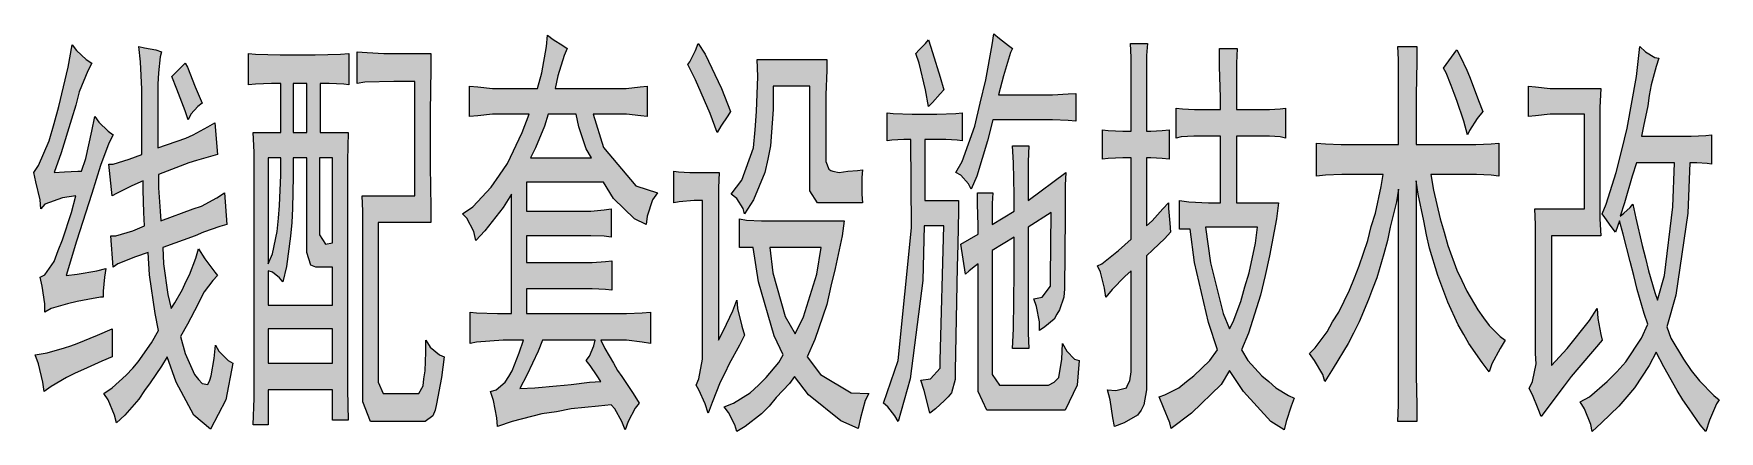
# Model space of a CAD drawing. Header units: millimetres. Extents: x 568 to 57335, y 85 to 28579.
# Drawn here: x 57288.12 to 57306.37, y 27813.21 to 27817.52 of the extents above; entities that cross this region are included whole.
import ezdxf

# ---------------------------------------------------------------- set-up
doc = ezdxf.new("R2010")
doc.units = ezdxf.units.MM

msp = doc.modelspace()

# ---------------------------------------------------------------- hatches: boundary and pattern name
h = msp.add_hatch(color=0)
h.paths.add_polyline_path([(57293.898, 27817.357), (57293.867, 27817.281), (57293.799, 27817.06), (57293.768, 27816.924), (57294.46, 27816.924), (57294.536, 27816.924), (57294.688, 27816.939), (57294.764, 27816.946), (57294.764, 27816.62), (57294.695, 27816.627), (57294.543, 27816.643), (57294.46, 27816.643), (57294.179, 27816.643), (57294.293, 27816.285), (57294.642, 27815.868), (57294.878, 27815.792), (57294.824, 27815.716), (57294.764, 27815.541), (57294.756, 27815.45), (57294.627, 27815.51), (57294.399, 27815.731), (57294.293, 27815.906), (57293.457, 27815.906), (57293.457, 27815.594), (57294.08, 27815.594), (57294.156, 27815.594), (57294.3, 27815.609), (57294.376, 27815.617), (57294.376, 27815.313), (57294.3, 27815.321), (57294.156, 27815.328), (57294.08, 27815.328), (57293.457, 27815.328), (57293.457, 27815.039), (57294.095, 27815.039), (57294.171, 27815.039), (57294.315, 27815.047), (57294.384, 27815.055), (57294.384, 27814.736), (57294.315, 27814.743), (57294.171, 27814.751), (57294.095, 27814.751), (57293.457, 27814.751), (57293.457, 27814.485), (57294.467, 27814.485), (57294.543, 27814.485), (57294.71, 27814.492), (57294.802, 27814.5), (57294.802, 27814.158), (57294.71, 27814.173), (57294.543, 27814.196), (57294.467, 27814.196), (57294.262, 27814.196), (57294.308, 27814.105), (57294.399, 27813.945), (57294.445, 27813.869), (57294.49, 27813.801), (57294.612, 27813.619), (57294.68, 27813.512), (57294.634, 27813.459), (57294.558, 27813.315), (57294.528, 27813.224), (57294.49, 27813.315), (57294.414, 27813.452), (57294.376, 27813.497), (57294.239, 27813.482), (57293.943, 27813.452), (57293.784, 27813.421), (57293.624, 27813.398), (57293.305, 27813.315), (57293.145, 27813.262), (57293.138, 27813.353), (57293.1, 27813.543), (57293.069, 27813.641), (57293.13, 27813.657), (57293.229, 27813.74), (57293.267, 27813.801), (57293.305, 27813.862), (57293.381, 27814.059), (57293.426, 27814.196), (57293.206, 27814.196), (57292.917, 27814.173), (57292.849, 27814.158), (57292.849, 27814.5), (57292.917, 27814.492), (57293.145, 27814.485), (57293.297, 27814.485), (57293.297, 27815.776), (57293.206, 27815.632), (57293.009, 27815.381), (57292.91, 27815.275), (57292.887, 27815.374), (57292.811, 27815.518), (57292.765, 27815.564), (57292.879, 27815.64), (57293.077, 27815.852), (57293.168, 27815.982), (57293.252, 27816.111), (57293.411, 27816.445), (57293.487, 27816.643), (57293.168, 27816.643), (57293.092, 27816.643), (57292.933, 27816.627), (57292.841, 27816.62), (57292.841, 27816.946), (57292.933, 27816.939), (57293.092, 27816.924), (57293.168, 27816.924), (57293.578, 27816.924), (57293.624, 27817.091), (57293.677, 27817.379), (57293.685, 27817.501), (57293.746, 27817.455), (57293.852, 27817.387)])
h.paths.add_polyline_path([(57293.388, 27813.672), (57293.548, 27813.679), (57293.784, 27813.702), (57293.867, 27813.71), (57293.943, 27813.717), (57294.141, 27813.74), (57294.262, 27813.748), (57294.224, 27813.809), (57294.148, 27813.923), (57294.103, 27813.976), (57294.141, 27814.021), (57294.186, 27814.135), (57294.201, 27814.196), (57293.632, 27814.196), (57293.586, 27814.075), (57293.464, 27813.816)])
h.paths.add_polyline_path([(57294.163, 27816.171), (57294.103, 27816.27), (57294.027, 27816.506), (57293.996, 27816.643), (57293.692, 27816.643), (57293.654, 27816.513), (57293.556, 27816.278), (57293.502, 27816.171)])
h = msp.add_hatch(color=0)
h.dxf.hatch_style = 2
h.paths.add_polyline_path([(57298.722, 27817.357), (57298.699, 27817.311), (57298.623, 27817.06), (57298.57, 27816.855), (57299.071, 27816.855), (57299.155, 27816.855), (57299.322, 27816.863), (57299.406, 27816.87), (57299.406, 27816.567), (57299.322, 27816.574), (57299.155, 27816.582), (57299.071, 27816.582), (57298.509, 27816.582), (57298.448, 27816.354), (57298.334, 27815.974), (57298.274, 27815.83), (57298.243, 27815.89), (57298.16, 27815.982), (57298.107, 27816.012), (57298.175, 27816.133), (57298.312, 27816.513), (57298.372, 27816.764), (57298.433, 27817.015), (57298.502, 27817.395), (57298.517, 27817.516), (57298.578, 27817.463), (57298.676, 27817.387)])
h = msp.add_hatch(color=0)
h.dxf.hatch_style = 2
h.paths.add_polyline_path([(57288.754, 27817.197), (57288.708, 27817.114), (57288.617, 27816.886), (57288.579, 27816.741), (57288.534, 27816.589), (57288.42, 27816.225), (57288.344, 27816.012), (57288.458, 27816.02), (57288.602, 27816.027), (57288.64, 27816.027), (57288.686, 27816.164), (57288.754, 27816.46), (57288.784, 27816.62), (57288.83, 27816.559), (57288.929, 27816.46), (57288.982, 27816.422), (57288.936, 27816.331), (57288.845, 27816.088), (57288.8, 27815.936), (57288.754, 27815.784), (57288.587, 27815.267), (57288.473, 27814.895), (57288.594, 27814.91), (57288.807, 27814.948), (57288.906, 27814.971), (57288.891, 27814.88), (57288.876, 27814.728), (57288.876, 27814.66), (57288.845, 27814.66), (57288.708, 27814.637), (57288.594, 27814.614), (57288.488, 27814.591), (57288.313, 27814.538), (57288.245, 27814.5), (57288.245, 27814.591), (57288.215, 27814.781), (57288.192, 27814.88), (57288.245, 27814.903), (57288.344, 27815.047), (57288.389, 27815.169), (57288.435, 27815.283), (57288.534, 27815.579), (57288.579, 27815.761), (57288.435, 27815.738), (57288.245, 27815.67), (57288.199, 27815.617), (57288.192, 27815.716), (57288.146, 27815.913), (57288.123, 27816.012), (57288.177, 27816.088), (57288.291, 27816.354), (57288.344, 27816.544), (57288.397, 27816.726), (57288.496, 27817.152), (57288.541, 27817.395), (57288.587, 27817.334), (57288.693, 27817.235)])
h = msp.add_hatch(color=0)
h.dxf.hatch_style = 2
h.paths.add_polyline_path([(57289.293, 27816.779), (57289.293, 27816.916), (57289.278, 27817.212), (57289.263, 27817.379), (57289.324, 27817.364), (57289.445, 27817.341), (57289.506, 27817.319), (57289.491, 27817.266), (57289.476, 27817.091), (57289.468, 27816.969), (57289.468, 27816.848), (57289.468, 27816.506), (57289.468, 27816.278), (57289.772, 27816.384), (57289.848, 27816.422), (57290.008, 27816.506), (57290.084, 27816.551), (57290.114, 27816.209), (57290.038, 27816.187), (57289.886, 27816.141), (57289.802, 27816.118), (57289.476, 27815.989), (57289.476, 27815.845), (57289.491, 27815.594), (57289.499, 27815.488), (57289.848, 27815.617), (57289.939, 27815.647), (57290.106, 27815.738), (57290.19, 27815.792), (57290.213, 27815.45), (57290.137, 27815.427), (57289.962, 27815.366), (57289.871, 27815.328), (57289.521, 27815.199), (57289.529, 27815.024), (57289.575, 27814.69), (57289.613, 27814.538), (57289.651, 27814.599), (57289.734, 27814.743), (57289.772, 27814.827), (57289.81, 27814.903), (57289.878, 27815.085), (57289.909, 27815.184), (57289.977, 27815.077), (57290.084, 27814.933), (57290.114, 27814.895), (57290.061, 27814.842), (57289.97, 27814.72), (57289.932, 27814.652), (57289.901, 27814.584), (57289.787, 27814.371), (57289.711, 27814.234), (57289.764, 27814.052), (57289.863, 27813.824), (57289.909, 27813.771), (57289.947, 27813.725), (57290.008, 27813.717), (57290.03, 27813.763), (57290.046, 27813.809), (57290.076, 27813.999), (57290.091, 27814.143), (57290.129, 27814.075), (57290.228, 27813.976), (57290.281, 27813.945), (57290.205, 27813.55), (57290.038, 27813.231), (57289.947, 27813.307), (57289.856, 27813.383), (57289.666, 27813.74), (57289.567, 27814.014), (57289.506, 27813.915), (57289.385, 27813.733), (57289.324, 27813.649), (57289.263, 27813.558), (57289.111, 27813.383), (57289.02, 27813.3), (57288.997, 27813.383), (57288.929, 27813.55), (57288.883, 27813.619), (57288.974, 27813.679), (57289.126, 27813.816), (57289.195, 27813.892), (57289.255, 27813.961), (57289.4, 27814.166), (57289.476, 27814.302), (57289.438, 27814.485), (57289.377, 27814.903), (57289.362, 27815.146), (57289.225, 27815.1), (57289.035, 27815.024), (57288.982, 27814.986), (57288.959, 27815.328), (57289.012, 27815.328), (57289.195, 27815.381), (57289.324, 27815.435), (57289.316, 27815.579), (57289.309, 27815.822), (57289.309, 27815.921), (57289.187, 27815.868), (57289.02, 27815.784), (57288.974, 27815.761), (57288.936, 27816.103), (57288.982, 27816.103), (57289.157, 27816.156), (57289.293, 27816.209)])
h = msp.add_hatch(color=0)
h.paths.add_polyline_path([(57290.798, 27816.445), (57290.798, 27816.977), (57290.699, 27816.977), (57290.524, 27816.969), (57290.448, 27816.962), (57290.448, 27817.303), (57290.524, 27817.296), (57290.79, 27817.288), (57290.98, 27817.288), (57291.17, 27817.288), (57291.444, 27817.296), (57291.535, 27817.303), (57291.535, 27816.962), (57291.482, 27816.969), (57291.322, 27816.977), (57291.223, 27816.977), (57291.223, 27816.445), (57291.527, 27816.445), (57291.519, 27816.141), (57291.519, 27815.381), (57291.519, 27814.91), (57291.519, 27814.447), (57291.519, 27813.657), (57291.527, 27813.33), (57291.36, 27813.33), (57291.36, 27813.657), (57290.661, 27813.657), (57290.661, 27813.277), (57290.501, 27813.277), (57290.509, 27813.566), (57290.509, 27814.394), (57290.509, 27814.933), (57290.509, 27815.48), (57290.509, 27816.232), (57290.501, 27816.445)])
h.paths.add_polyline_path([(57290.661, 27814.576), (57291.36, 27814.576), (57291.36, 27814.986), (57291.178, 27814.986), (57291.124, 27815.009), (57291.079, 27815.146), (57291.079, 27815.252), (57291.079, 27816.171), (57290.934, 27816.171), (57290.934, 27815.974), (57290.927, 27815.624), (57290.919, 27815.472), (57290.904, 27815.321), (57290.859, 27814.994), (57290.821, 27814.827), (57290.783, 27814.872), (57290.707, 27814.933), (57290.661, 27814.948)])
h.paths.add_polyline_path([(57291.36, 27813.945), (57291.36, 27814.318), (57290.661, 27814.318), (57290.661, 27813.945)])
h.paths.add_polyline_path([(57291.216, 27815.45), (57291.216, 27815.336), (57291.284, 27815.237), (57291.36, 27815.252), (57291.36, 27816.171), (57291.216, 27816.171)])
h.paths.add_polyline_path([(57290.661, 27815.024), (57290.707, 27815.131), (57290.76, 27815.374), (57290.775, 27815.518), (57290.783, 27815.655), (57290.798, 27815.982), (57290.798, 27816.171), (57290.661, 27816.171)])
h.paths.add_polyline_path([(57291.079, 27816.445), (57291.079, 27816.977), (57290.934, 27816.977), (57290.934, 27816.445)])
h = msp.add_hatch(color=0)
h.dxf.hatch_style = 2
h.paths.add_polyline_path([(57291.626, 27817.319), (57291.732, 27817.311), (57291.915, 27817.303), (57291.983, 27817.303), (57292.424, 27817.303), (57292.424, 27817.136), (57292.416, 27816.665), (57292.416, 27816.369), (57292.416, 27816.08), (57292.424, 27815.632), (57292.424, 27815.472), (57291.854, 27815.472), (57291.854, 27813.854), (57291.854, 27813.74), (57291.907, 27813.619), (57291.968, 27813.619), (57292.256, 27813.619), (57292.294, 27813.619), (57292.34, 27813.702), (57292.348, 27813.778), (57292.363, 27813.862), (57292.37, 27814.067), (57292.37, 27814.196), (57292.416, 27814.12), (57292.515, 27814.037), (57292.568, 27814.014), (57292.538, 27813.793), (57292.484, 27813.505), (57292.469, 27813.436), (57292.446, 27813.376), (57292.363, 27813.315), (57292.302, 27813.315), (57291.854, 27813.315), (57291.77, 27813.315), (57291.687, 27813.528), (57291.687, 27813.748), (57291.687, 27815.184), (57291.687, 27815.313), (57291.687, 27815.594), (57291.679, 27815.761), (57292.249, 27815.761), (57292.249, 27817), (57292.021, 27817), (57291.709, 27816.992), (57291.626, 27816.977)])
h = msp.add_hatch(color=0)
h.dxf.hatch_style = 2
h.paths.add_polyline_path([(57295.318, 27817.41), (57295.394, 27817.296), (57295.569, 27816.924), (57295.668, 27816.673), (57295.637, 27816.627), (57295.561, 27816.513), (57295.523, 27816.445), (57295.447, 27816.65), (57295.288, 27817.015), (57295.204, 27817.182), (57295.227, 27817.212), (57295.288, 27817.334)])
h = msp.add_hatch(color=0)
h.dxf.hatch_style = 2
h.paths.add_polyline_path([(57297.81, 27817.448), (57297.856, 27817.311), (57297.939, 27817.045), (57297.977, 27816.908), (57297.939, 27816.863), (57297.856, 27816.772), (57297.81, 27816.726), (57297.78, 27816.908), (57297.711, 27817.197), (57297.673, 27817.303), (57297.711, 27817.341), (57297.78, 27817.41)])
h = msp.add_hatch(color=0)
h.dxf.hatch_style = 2
h.paths.add_polyline_path([(57300.409, 27815.685), (57300.409, 27815.624), (57300.424, 27815.465), (57300.431, 27815.366), (57300.371, 27815.298), (57300.241, 27815.176), (57300.173, 27815.108), (57300.173, 27813.763), (57300.173, 27813.657), (57300.143, 27813.497), (57300.112, 27813.436), (57300.074, 27813.383), (57299.93, 27813.3), (57299.824, 27813.262), (57299.808, 27813.353), (57299.778, 27813.55), (57299.748, 27813.657), (57299.839, 27813.649), (57299.953, 27813.679), (57299.968, 27813.717), (57299.991, 27813.755), (57300.006, 27813.854), (57300.006, 27813.907), (57300.006, 27814.948), (57299.938, 27814.887), (57299.801, 27814.743), (57299.732, 27814.66), (57299.717, 27814.758), (57299.672, 27814.933), (57299.641, 27815.001), (57299.687, 27815.024), (57299.869, 27815.169), (57300.006, 27815.29), (57300.006, 27816.171), (57299.915, 27816.171), (57299.755, 27816.164), (57299.694, 27816.156), (57299.694, 27816.475), (57299.755, 27816.468), (57299.915, 27816.46), (57300.006, 27816.46), (57300.006, 27816.779), (57300.006, 27817.258), (57299.998, 27817.41), (57300.181, 27817.41), (57300.173, 27817.281), (57300.173, 27816.802), (57300.173, 27816.46), (57300.219, 27816.46), (57300.34, 27816.468), (57300.416, 27816.475), (57300.416, 27816.156), (57300.34, 27816.164), (57300.219, 27816.171), (57300.173, 27816.171), (57300.173, 27815.435), (57300.234, 27815.488), (57300.348, 27815.617)])
h = msp.add_hatch(color=0)
h.paths.add_polyline_path([(57300.53, 27815.708), (57300.629, 27815.693), (57300.842, 27815.685), (57300.971, 27815.685), (57300.971, 27816.407), (57300.766, 27816.407), (57300.682, 27816.407), (57300.545, 27816.399), (57300.492, 27816.384), (57300.492, 27816.711), (57300.561, 27816.703), (57300.69, 27816.696), (57300.743, 27816.696), (57300.971, 27816.696), (57300.971, 27816.825), (57300.963, 27817.159), (57300.963, 27817.357), (57301.153, 27817.357), (57301.146, 27817.197), (57301.146, 27816.863), (57301.146, 27816.696), (57301.457, 27816.696), (57301.503, 27816.696), (57301.617, 27816.703), (57301.677, 27816.711), (57301.677, 27816.384), (57301.617, 27816.399), (57301.503, 27816.407), (57301.457, 27816.407), (57301.146, 27816.407), (57301.146, 27815.685), (57301.601, 27815.685), (57301.579, 27815.51), (57301.503, 27815.108), (57301.457, 27814.895), (57301.404, 27814.682), (57301.275, 27814.272), (57301.199, 27814.09), (57301.267, 27813.976), (57301.419, 27813.809), (57301.495, 27813.748), (57301.571, 27813.679), (57301.708, 27813.596), (57301.769, 27813.566), (57301.738, 27813.482), (57301.685, 27813.315), (57301.662, 27813.224), (57301.518, 27813.315), (57301.222, 27813.641), (57301.07, 27813.869), (57300.978, 27813.717), (57300.659, 27813.406), (57300.439, 27813.239), (57300.424, 27813.3), (57300.355, 27813.467), (57300.31, 27813.581), (57300.371, 27813.604), (57300.523, 27813.679), (57300.606, 27813.748), (57300.682, 27813.809), (57300.857, 27813.976), (57300.94, 27814.09), (57300.842, 27814.386), (57300.69, 27815.039), (57300.644, 27815.397), (57300.53, 27815.397)])
h.paths.add_polyline_path([(57300.811, 27815.419), (57300.864, 27815.032), (57301.001, 27814.485), (57301.07, 27814.318), (57301.108, 27814.394), (57301.191, 27814.614), (57301.237, 27814.774), (57301.282, 27814.925), (57301.351, 27815.245), (57301.373, 27815.419)])
h = msp.add_hatch(color=0)
h.dxf.hatch_style = 2
h.paths.add_polyline_path([(57302.901, 27816.316), (57302.901, 27816.658), (57302.901, 27816.87), (57302.901, 27817.235), (57302.893, 27817.379), (57303.098, 27817.379), (57303.098, 27817.212), (57303.09, 27816.855), (57303.09, 27816.658), (57303.09, 27816.316), (57303.66, 27816.316), (57303.736, 27816.316), (57303.903, 27816.323), (57303.987, 27816.331), (57303.987, 27815.974), (57303.903, 27815.982), (57303.744, 27815.989), (57303.668, 27815.989), (57303.25, 27815.989), (57303.28, 27815.822), (57303.349, 27815.51), (57303.394, 27815.366), (57303.432, 27815.222), (57303.531, 27814.956), (57303.584, 27814.842), (57303.638, 27814.728), (57303.759, 27814.523), (57303.82, 27814.439), (57303.881, 27814.356), (57304.002, 27814.234), (57304.055, 27814.196), (57304.002, 27814.105), (57303.911, 27813.938), (57303.881, 27813.854), (57303.805, 27813.953), (57303.66, 27814.158), (57303.607, 27814.257), (57303.546, 27814.363), (57303.432, 27814.606), (57303.379, 27814.751), (57303.326, 27814.895), (57303.235, 27815.191), (57303.204, 27815.336), (57303.174, 27815.488), (57303.113, 27815.776), (57303.09, 27815.921), (57303.09, 27813.945), (57303.09, 27813.809), (57303.098, 27813.497), (57303.098, 27813.315), (57302.893, 27813.315), (57302.901, 27813.497), (57302.901, 27813.809), (57302.901, 27813.945), (57302.901, 27815.83), (57302.878, 27815.693), (57302.809, 27815.419), (57302.779, 27815.275), (57302.741, 27815.131), (57302.665, 27814.872), (57302.619, 27814.751), (57302.574, 27814.637), (57302.475, 27814.394), (57302.414, 27814.272), (57302.354, 27814.158), (57302.194, 27813.892), (57302.103, 27813.748), (57302.08, 27813.824), (57301.989, 27813.976), (57301.936, 27814.052), (57301.996, 27814.113), (57302.126, 27814.287), (57302.186, 27814.394), (57302.255, 27814.5), (57302.369, 27814.736), (57302.422, 27814.872), (57302.475, 27815.001), (57302.566, 27815.275), (57302.604, 27815.427), (57302.65, 27815.571), (57302.711, 27815.86), (57302.733, 27815.989), (57302.354, 27815.989), (57302.285, 27815.989), (57302.11, 27815.982), (57302.012, 27815.974), (57302.012, 27816.331), (57302.11, 27816.323), (57302.278, 27816.316), (57302.346, 27816.316)])
h = msp.add_hatch(color=0)
h.dxf.hatch_style = 2
h.paths.add_polyline_path([(57303.531, 27817.341), (57303.569, 27817.266), (57303.638, 27817.121), (57303.668, 27817.053), (57303.698, 27816.977), (57303.767, 27816.794), (57303.812, 27816.673), (57303.751, 27816.597), (57303.668, 27816.468), (57303.645, 27816.422), (57303.607, 27816.567), (57303.531, 27816.794), (57303.501, 27816.87), (57303.47, 27816.954), (57303.417, 27817.091), (57303.387, 27817.144)])
h = msp.add_hatch(color=0)
h.paths.add_polyline_path([(57305.803, 27814.34), (57305.848, 27814.219), (57305.985, 27813.991), (57306.069, 27813.869), (57306.16, 27813.755), (57306.312, 27813.596), (57306.373, 27813.55), (57306.342, 27813.505), (57306.266, 27813.33), (57306.228, 27813.208), (57306.167, 27813.277), (57306.046, 27813.452), (57305.978, 27813.55), (57305.917, 27813.649), (57305.772, 27813.907), (57305.689, 27814.067), (57305.613, 27813.923), (57305.453, 27813.679), (57305.37, 27813.581), (57305.286, 27813.482), (57305.096, 27813.3), (57304.997, 27813.208), (57304.982, 27813.284), (57304.914, 27813.452), (57304.868, 27813.528), (57304.967, 27813.581), (57305.157, 27813.748), (57305.263, 27813.854), (57305.362, 27813.961), (57305.529, 27814.219), (57305.598, 27814.371), (57305.56, 27814.485), (57305.484, 27814.743), (57305.446, 27814.895), (57305.408, 27815.047), (57305.332, 27815.343), (57305.294, 27815.488), (57305.248, 27815.366), (57305.203, 27815.427), (57305.134, 27815.526), (57305.104, 27815.564), (57305.149, 27815.67), (57305.256, 27816.012), (57305.317, 27816.255), (57305.377, 27816.491), (57305.476, 27817.053), (57305.514, 27817.379), (57305.575, 27817.319), (57305.674, 27817.258), (57305.719, 27817.25), (57305.689, 27817.159), (57305.636, 27816.962), (57305.613, 27816.848), (57305.598, 27816.734), (57305.552, 27816.513), (57305.529, 27816.407), (57305.978, 27816.407), (57306.069, 27816.407), (57306.228, 27816.415), (57306.289, 27816.422), (57306.289, 27816.103), (57306.243, 27816.111), (57306.13, 27816.118), (57306.054, 27816.118), (57306.031, 27815.571), (57305.902, 27814.682)])
h.paths.add_polyline_path([(57305.301, 27815.541), (57305.339, 27815.571), (57305.408, 27815.632), (57305.438, 27815.67), (57305.469, 27815.518), (57305.537, 27815.222), (57305.575, 27815.085), (57305.605, 27814.948), (57305.674, 27814.713), (57305.704, 27814.629), (57305.78, 27814.895), (57305.871, 27815.64), (57305.886, 27816.118), (57305.476, 27816.118), (57305.431, 27815.974), (57305.347, 27815.685)])
h = msp.add_hatch(color=0)
h.dxf.hatch_style = 2
h.paths.add_polyline_path([(57289.795, 27816.582), (57289.764, 27816.68), (57289.673, 27816.916), (57289.62, 27817.053), (57289.764, 27817.197), (57289.787, 27817.152), (57289.871, 27816.939), (57289.947, 27816.764), (57289.901, 27816.726), (57289.825, 27816.643)])
h = msp.add_hatch(color=0)
h.dxf.hatch_style = 2
h.paths.add_polyline_path([(57296.686, 27815.685), (57296.61, 27815.685), (57296.526, 27815.814), (57296.526, 27815.936), (57296.526, 27816.946), (57296.131, 27816.946), (57296.131, 27816.696), (57296.101, 27816.301), (57296.07, 27816.156), (57296.04, 27816.012), (57295.918, 27815.716), (57295.82, 27815.564), (57295.804, 27815.624), (57295.736, 27815.731), (57295.675, 27815.776), (57295.789, 27815.928), (57295.918, 27816.278), (57295.934, 27816.475), (57295.949, 27816.673), (57295.964, 27817.053), (57295.956, 27817.235), (57296.709, 27817.235), (57296.709, 27817.121), (57296.701, 27816.855), (57296.701, 27816.696), (57296.701, 27816.209), (57296.701, 27816.133), (57296.731, 27816.05), (57296.754, 27816.035), (57296.777, 27816.027), (57296.845, 27816.012), (57296.891, 27816.02), (57296.937, 27816.027), (57297.043, 27816.035), (57297.096, 27816.042), (57297.088, 27815.959), (57297.088, 27815.776), (57297.096, 27815.685)])
h = msp.add_hatch(color=0)
h.dxf.hatch_style = 2
h.paths.add_polyline_path([(57305.089, 27816.924), (57305.081, 27816.718), (57305.081, 27816.308), (57305.081, 27816.103), (57305.081, 27815.89), (57305.081, 27815.51), (57305.089, 27815.328), (57304.557, 27815.328), (57304.557, 27813.923), (57304.724, 27814.105), (57304.967, 27814.409), (57305.051, 27814.538), (57305.058, 27814.432), (57305.089, 27814.257), (57305.104, 27814.196), (57305.02, 27814.097), (57304.853, 27813.9), (57304.77, 27813.801), (57304.694, 27813.702), (57304.526, 27813.482), (57304.443, 27813.368), (57304.412, 27813.452), (57304.352, 27813.604), (57304.314, 27813.672), (57304.352, 27813.748), (57304.39, 27813.938), (57304.382, 27814.052), (57304.382, 27815.039), (57304.382, 27815.169), (57304.382, 27815.45), (57304.374, 27815.617), (57304.914, 27815.617), (57304.914, 27816.643), (57304.618, 27816.643), (57304.542, 27816.643), (57304.382, 27816.627), (57304.306, 27816.62), (57304.306, 27816.946), (57304.382, 27816.939), (57304.542, 27816.924), (57304.618, 27816.924)])
h = msp.add_hatch(color=0)
h.dxf.hatch_style = 2
h.paths.add_polyline_path([(57298.175, 27816.354), (57298.122, 27816.361), (57298, 27816.369), (57297.939, 27816.369), (57297.772, 27816.369), (57297.772, 27815.708), (57298.137, 27815.708), (57298.137, 27815.594), (57298.129, 27815.237), (57298.122, 27814.986), (57298.099, 27813.869), (57298.099, 27813.771), (57298.061, 27813.626), (57298.023, 27813.581), (57297.985, 27813.543), (57297.886, 27813.452), (57297.825, 27813.406), (57297.81, 27813.467), (57297.765, 27813.649), (57297.727, 27813.763), (57297.833, 27813.778), (57297.939, 27813.892), (57297.939, 27813.976), (57297.977, 27815.435), (57297.765, 27815.435), (57297.749, 27814.842), (57297.613, 27813.778), (57297.484, 27813.315), (57297.446, 27813.376), (57297.37, 27813.474), (57297.324, 27813.512), (57297.484, 27813.976), (57297.628, 27815.412), (57297.62, 27816.369), (57297.544, 27816.369), (57297.415, 27816.361), (57297.362, 27816.354), (57297.362, 27816.658), (57297.43, 27816.65), (57297.635, 27816.643), (57297.765, 27816.643), (57297.901, 27816.643), (57298.107, 27816.65), (57298.175, 27816.658)])
h = msp.add_hatch(color=0)
h.dxf.hatch_style = 2
h.paths.add_polyline_path([(57298.35, 27815.343), (57298.35, 27815.442), (57298.342, 27815.67), (57298.342, 27815.792), (57298.509, 27815.792), (57298.502, 27815.678), (57298.502, 27815.51), (57298.502, 27815.45), (57298.737, 27815.594), (57298.737, 27815.769), (57298.73, 27816.118), (57298.722, 27816.301), (57298.897, 27816.301), (57298.889, 27816.133), (57298.889, 27815.837), (57298.889, 27815.708), (57299.299, 27816.012), (57299.292, 27815.875), (57299.292, 27815.64), (57299.292, 27815.541), (57299.284, 27814.751), (57299.277, 27814.66), (57299.231, 27814.523), (57299.201, 27814.477), (57299.17, 27814.424), (57299.071, 27814.34), (57299.011, 27814.302), (57299.011, 27814.394), (57298.98, 27814.561), (57298.95, 27814.644), (57299.041, 27814.66), (57299.132, 27814.781), (57299.132, 27814.88), (57299.14, 27815.579), (57298.889, 27815.419), (57298.889, 27814.933), (57298.889, 27814.272), (57298.897, 27814.105), (57298.722, 27814.105), (57298.73, 27814.318), (57298.737, 27814.925), (57298.737, 27815.313), (57298.502, 27815.169), (57298.502, 27813.945), (57298.502, 27813.824), (57298.578, 27813.71), (57298.654, 27813.71), (57299.064, 27813.71), (57299.109, 27813.71), (57299.17, 27813.74), (57299.193, 27813.763), (57299.223, 27813.793), (57299.254, 27813.991), (57299.261, 27814.158), (57299.307, 27814.075), (57299.391, 27813.991), (57299.444, 27813.976), (57299.421, 27813.71), (57299.292, 27813.436), (57299.185, 27813.436), (57298.524, 27813.436), (57298.441, 27813.436), (57298.35, 27813.641), (57298.35, 27813.839), (57298.35, 27815.024), (57298.319, 27815.001), (57298.251, 27814.948), (57298.213, 27814.91), (57298.16, 27815.237)])
h = msp.add_hatch(color=0)
h.dxf.hatch_style = 2
h.paths.add_polyline_path([(57295.546, 27816.012), (57295.539, 27815.845), (57295.539, 27815.488), (57295.539, 27815.29), (57295.539, 27814.196), (57295.592, 27814.302), (57295.691, 27814.515), (57295.736, 27814.629), (57295.744, 27814.538), (57295.789, 27814.348), (57295.82, 27814.249), (57295.766, 27814.143), (57295.653, 27813.938), (57295.607, 27813.839), (57295.554, 27813.74), (57295.47, 27813.52), (57295.425, 27813.406), (57295.394, 27813.505), (57295.326, 27813.657), (57295.295, 27813.71), (57295.326, 27813.778), (57295.364, 27813.991), (57295.364, 27814.12), (57295.364, 27815.708), (57295.273, 27815.708), (57295.113, 27815.693), (57295.052, 27815.685), (57295.052, 27816.027), (57295.106, 27816.02), (57295.227, 27816.012), (57295.295, 27816.012)])
h = msp.add_hatch(color=0)
h.paths.add_polyline_path([(57295.766, 27815.51), (57295.842, 27815.495), (57296.002, 27815.488), (57296.093, 27815.488), (57296.899, 27815.488), (57296.876, 27815.328), (57296.8, 27814.971), (57296.754, 27814.781), (57296.709, 27814.584), (57296.579, 27814.204), (57296.496, 27814.014), (57296.64, 27813.824), (57296.975, 27813.626), (57297.164, 27813.619), (57297.126, 27813.543), (57297.073, 27813.353), (57297.05, 27813.239), (57296.861, 27813.322), (57296.511, 27813.604), (57296.359, 27813.801), (57296.306, 27813.725), (57296.162, 27813.573), (57296.086, 27813.482), (57296.002, 27813.398), (57295.827, 27813.262), (57295.736, 27813.208), (57295.713, 27813.277), (57295.645, 27813.414), (57295.599, 27813.474), (57295.698, 27813.512), (57295.88, 27813.626), (57295.972, 27813.71), (57296.055, 27813.793), (57296.192, 27813.953), (57296.238, 27814.037), (57296.139, 27814.242), (57295.972, 27814.827), (57295.911, 27815.199), (57295.766, 27815.199)])
h.paths.add_polyline_path([(57296.367, 27814.264), (57296.458, 27814.447), (57296.602, 27814.91), (57296.648, 27815.199), (57296.093, 27815.199), (57296.124, 27814.925), (57296.26, 27814.454)])
h = msp.add_hatch(color=0)
h.dxf.hatch_style = 2
h.paths.add_polyline_path([(57288.974, 27814.318), (57288.974, 27814.219), (57288.974, 27814.067), (57288.974, 27814.014), (57288.86, 27813.968), (57288.663, 27813.877), (57288.572, 27813.839), (57288.48, 27813.793), (57288.313, 27813.695), (57288.237, 27813.641), (57288.222, 27813.74), (57288.177, 27813.938), (57288.139, 27814.037), (57288.268, 27814.059), (57288.458, 27814.113), (57288.526, 27814.135), (57288.594, 27814.158), (57288.815, 27814.249)])

# ---------------------------------------------------------------- linework, layer by layer
at = {"color": 0, "lineweight": 0}
for points in [[(57293.898, 27817.357), (57293.867, 27817.281), (57293.799, 27817.06), (57293.768, 27816.924), (57294.46, 27816.924), (57294.536, 27816.924), (57294.688, 27816.939), (57294.764, 27816.946), (57294.764, 27816.62), (57294.695, 27816.627), (57294.543, 27816.643), (57294.46, 27816.643), (57294.179, 27816.643), (57294.293, 27816.285), (57294.642, 27815.868), (57294.878, 27815.792), (57294.824, 27815.716), (57294.764, 27815.541), (57294.756, 27815.45), (57294.627, 27815.51), (57294.399, 27815.731), (57294.293, 27815.906), (57293.457, 27815.906), (57293.457, 27815.594), (57294.08, 27815.594), (57294.156, 27815.594), (57294.3, 27815.609), (57294.376, 27815.617), (57294.376, 27815.313), (57294.3, 27815.321), (57294.156, 27815.328), (57294.08, 27815.328), (57293.457, 27815.328), (57293.457, 27815.039), (57294.095, 27815.039), (57294.171, 27815.039), (57294.315, 27815.047), (57294.384, 27815.055), (57294.384, 27814.736), (57294.315, 27814.743), (57294.171, 27814.751), (57294.095, 27814.751), (57293.457, 27814.751), (57293.457, 27814.485), (57294.467, 27814.485), (57294.543, 27814.485), (57294.71, 27814.492), (57294.802, 27814.5), (57294.802, 27814.158), (57294.71, 27814.173), (57294.543, 27814.196), (57294.467, 27814.196), (57294.262, 27814.196), (57294.308, 27814.105), (57294.399, 27813.945), (57294.445, 27813.869), (57294.49, 27813.801), (57294.612, 27813.619), (57294.68, 27813.512), (57294.634, 27813.459), (57294.558, 27813.315), (57294.528, 27813.224), (57294.49, 27813.315), (57294.414, 27813.452), (57294.376, 27813.497), (57294.239, 27813.482), (57293.943, 27813.452), (57293.784, 27813.421), (57293.624, 27813.398), (57293.305, 27813.315), (57293.145, 27813.262), (57293.138, 27813.353), (57293.1, 27813.543), (57293.069, 27813.641), (57293.13, 27813.657), (57293.229, 27813.74), (57293.267, 27813.801), (57293.305, 27813.862), (57293.381, 27814.059), (57293.426, 27814.196), (57293.206, 27814.196), (57292.917, 27814.173), (57292.849, 27814.158), (57292.849, 27814.5), (57292.917, 27814.492), (57293.145, 27814.485), (57293.297, 27814.485), (57293.297, 27815.776), (57293.206, 27815.632), (57293.009, 27815.381), (57292.91, 27815.275), (57292.887, 27815.374), (57292.811, 27815.518), (57292.765, 27815.564), (57292.879, 27815.64), (57293.077, 27815.852), (57293.168, 27815.982), (57293.252, 27816.111), (57293.411, 27816.445), (57293.487, 27816.643), (57293.168, 27816.643), (57293.092, 27816.643), (57292.933, 27816.627), (57292.841, 27816.62), (57292.841, 27816.946), (57292.933, 27816.939), (57293.092, 27816.924), (57293.168, 27816.924), (57293.578, 27816.924), (57293.624, 27817.091), (57293.677, 27817.379), (57293.685, 27817.501), (57293.746, 27817.455), (57293.852, 27817.387)], [(57298.722, 27817.357), (57298.699, 27817.311), (57298.623, 27817.06), (57298.57, 27816.855), (57299.071, 27816.855), (57299.155, 27816.855), (57299.322, 27816.863), (57299.406, 27816.87), (57299.406, 27816.567), (57299.322, 27816.574), (57299.155, 27816.582), (57299.071, 27816.582), (57298.509, 27816.582), (57298.448, 27816.354), (57298.334, 27815.974), (57298.274, 27815.83), (57298.243, 27815.89), (57298.16, 27815.982), (57298.107, 27816.012), (57298.175, 27816.133), (57298.312, 27816.513), (57298.372, 27816.764), (57298.433, 27817.015), (57298.502, 27817.395), (57298.517, 27817.516), (57298.578, 27817.463), (57298.676, 27817.387)], [(57288.754, 27817.197), (57288.708, 27817.114), (57288.617, 27816.886), (57288.579, 27816.741), (57288.534, 27816.589), (57288.42, 27816.225), (57288.344, 27816.012), (57288.458, 27816.02), (57288.602, 27816.027), (57288.64, 27816.027), (57288.686, 27816.164), (57288.754, 27816.46), (57288.784, 27816.62), (57288.83, 27816.559), (57288.929, 27816.46), (57288.982, 27816.422), (57288.936, 27816.331), (57288.845, 27816.088), (57288.8, 27815.936), (57288.754, 27815.784), (57288.587, 27815.267), (57288.473, 27814.895), (57288.594, 27814.91), (57288.807, 27814.948), (57288.906, 27814.971), (57288.891, 27814.88), (57288.876, 27814.728), (57288.876, 27814.66), (57288.845, 27814.66), (57288.708, 27814.637), (57288.594, 27814.614), (57288.488, 27814.591), (57288.313, 27814.538), (57288.245, 27814.5), (57288.245, 27814.591), (57288.215, 27814.781), (57288.192, 27814.88), (57288.245, 27814.903), (57288.344, 27815.047), (57288.389, 27815.169), (57288.435, 27815.283), (57288.534, 27815.579), (57288.579, 27815.761), (57288.435, 27815.738), (57288.245, 27815.67), (57288.199, 27815.617), (57288.192, 27815.716), (57288.146, 27815.913), (57288.123, 27816.012), (57288.177, 27816.088), (57288.291, 27816.354), (57288.344, 27816.544), (57288.397, 27816.726), (57288.496, 27817.152), (57288.541, 27817.395), (57288.587, 27817.334), (57288.693, 27817.235)], [(57289.293, 27816.779), (57289.293, 27816.916), (57289.278, 27817.212), (57289.263, 27817.379), (57289.324, 27817.364), (57289.445, 27817.341), (57289.506, 27817.319), (57289.491, 27817.266), (57289.476, 27817.091), (57289.468, 27816.969), (57289.468, 27816.848), (57289.468, 27816.506), (57289.468, 27816.278), (57289.772, 27816.384), (57289.848, 27816.422), (57290.008, 27816.506), (57290.084, 27816.551), (57290.114, 27816.209), (57290.038, 27816.187), (57289.886, 27816.141), (57289.802, 27816.118), (57289.476, 27815.989), (57289.476, 27815.845), (57289.491, 27815.594), (57289.499, 27815.488), (57289.848, 27815.617), (57289.939, 27815.647), (57290.106, 27815.738), (57290.19, 27815.792), (57290.213, 27815.45), (57290.137, 27815.427), (57289.962, 27815.366), (57289.871, 27815.328), (57289.521, 27815.199), (57289.529, 27815.024), (57289.575, 27814.69), (57289.613, 27814.538), (57289.651, 27814.599), (57289.734, 27814.743), (57289.772, 27814.827), (57289.81, 27814.903), (57289.878, 27815.085), (57289.909, 27815.184), (57289.977, 27815.077), (57290.084, 27814.933), (57290.114, 27814.895), (57290.061, 27814.842), (57289.97, 27814.72), (57289.932, 27814.652), (57289.901, 27814.584), (57289.787, 27814.371), (57289.711, 27814.234), (57289.764, 27814.052), (57289.863, 27813.824), (57289.909, 27813.771), (57289.947, 27813.725), (57290.008, 27813.717), (57290.03, 27813.763), (57290.046, 27813.809), (57290.076, 27813.999), (57290.091, 27814.143), (57290.129, 27814.075), (57290.228, 27813.976), (57290.281, 27813.945), (57290.205, 27813.55), (57290.038, 27813.231), (57289.947, 27813.307), (57289.856, 27813.383), (57289.666, 27813.74), (57289.567, 27814.014), (57289.506, 27813.915), (57289.385, 27813.733), (57289.324, 27813.649), (57289.263, 27813.558), (57289.111, 27813.383), (57289.02, 27813.3), (57288.997, 27813.383), (57288.929, 27813.55), (57288.883, 27813.619), (57288.974, 27813.679), (57289.126, 27813.816), (57289.195, 27813.892), (57289.255, 27813.961), (57289.4, 27814.166), (57289.476, 27814.302), (57289.438, 27814.485), (57289.377, 27814.903), (57289.362, 27815.146), (57289.225, 27815.1), (57289.035, 27815.024), (57288.982, 27814.986), (57288.959, 27815.328), (57289.012, 27815.328), (57289.195, 27815.381), (57289.324, 27815.435), (57289.316, 27815.579), (57289.309, 27815.822), (57289.309, 27815.921), (57289.187, 27815.868), (57289.02, 27815.784), (57288.974, 27815.761), (57288.936, 27816.103), (57288.982, 27816.103), (57289.157, 27816.156), (57289.293, 27816.209)], [(57290.798, 27816.445), (57290.798, 27816.977), (57290.699, 27816.977), (57290.524, 27816.969), (57290.448, 27816.962), (57290.448, 27817.303), (57290.524, 27817.296), (57290.79, 27817.288), (57290.98, 27817.288), (57291.17, 27817.288), (57291.444, 27817.296), (57291.535, 27817.303), (57291.535, 27816.962), (57291.482, 27816.969), (57291.322, 27816.977), (57291.223, 27816.977), (57291.223, 27816.445), (57291.527, 27816.445), (57291.519, 27816.141), (57291.519, 27815.381), (57291.519, 27814.91), (57291.519, 27814.447), (57291.519, 27813.657), (57291.527, 27813.33), (57291.36, 27813.33), (57291.36, 27813.657), (57290.661, 27813.657), (57290.661, 27813.277), (57290.501, 27813.277), (57290.509, 27813.566), (57290.509, 27814.394), (57290.509, 27814.933), (57290.509, 27815.48), (57290.509, 27816.232), (57290.501, 27816.445)], [(57291.626, 27817.319), (57291.732, 27817.311), (57291.915, 27817.303), (57291.983, 27817.303), (57292.424, 27817.303), (57292.424, 27817.136), (57292.416, 27816.665), (57292.416, 27816.369), (57292.416, 27816.08), (57292.424, 27815.632), (57292.424, 27815.472), (57291.854, 27815.472), (57291.854, 27813.854), (57291.854, 27813.74), (57291.907, 27813.619), (57291.968, 27813.619), (57292.256, 27813.619), (57292.294, 27813.619), (57292.34, 27813.702), (57292.348, 27813.778), (57292.363, 27813.862), (57292.37, 27814.067), (57292.37, 27814.196), (57292.416, 27814.12), (57292.515, 27814.037), (57292.568, 27814.014), (57292.538, 27813.793), (57292.484, 27813.505), (57292.469, 27813.436), (57292.446, 27813.376), (57292.363, 27813.315), (57292.302, 27813.315), (57291.854, 27813.315), (57291.77, 27813.315), (57291.687, 27813.528), (57291.687, 27813.748), (57291.687, 27815.184), (57291.687, 27815.313), (57291.687, 27815.594), (57291.679, 27815.761), (57292.249, 27815.761), (57292.249, 27817), (57292.021, 27817), (57291.709, 27816.992), (57291.626, 27816.977)], [(57295.318, 27817.41), (57295.394, 27817.296), (57295.569, 27816.924), (57295.668, 27816.673), (57295.637, 27816.627), (57295.561, 27816.513), (57295.523, 27816.445), (57295.447, 27816.65), (57295.288, 27817.015), (57295.204, 27817.182), (57295.227, 27817.212), (57295.288, 27817.334)], [(57297.81, 27817.448), (57297.856, 27817.311), (57297.939, 27817.045), (57297.977, 27816.908), (57297.939, 27816.863), (57297.856, 27816.772), (57297.81, 27816.726), (57297.78, 27816.908), (57297.711, 27817.197), (57297.673, 27817.303), (57297.711, 27817.341), (57297.78, 27817.41)], [(57300.409, 27815.685), (57300.409, 27815.624), (57300.424, 27815.465), (57300.431, 27815.366), (57300.371, 27815.298), (57300.241, 27815.176), (57300.173, 27815.108), (57300.173, 27813.763), (57300.173, 27813.657), (57300.143, 27813.497), (57300.112, 27813.436), (57300.074, 27813.383), (57299.93, 27813.3), (57299.824, 27813.262), (57299.808, 27813.353), (57299.778, 27813.55), (57299.748, 27813.657), (57299.839, 27813.649), (57299.953, 27813.679), (57299.968, 27813.717), (57299.991, 27813.755), (57300.006, 27813.854), (57300.006, 27813.907), (57300.006, 27814.948), (57299.938, 27814.887), (57299.801, 27814.743), (57299.732, 27814.66), (57299.717, 27814.758), (57299.672, 27814.933), (57299.641, 27815.001), (57299.687, 27815.024), (57299.869, 27815.169), (57300.006, 27815.29), (57300.006, 27816.171), (57299.915, 27816.171), (57299.755, 27816.164), (57299.694, 27816.156), (57299.694, 27816.475), (57299.755, 27816.468), (57299.915, 27816.46), (57300.006, 27816.46), (57300.006, 27816.779), (57300.006, 27817.258), (57299.998, 27817.41), (57300.181, 27817.41), (57300.173, 27817.281), (57300.173, 27816.802), (57300.173, 27816.46), (57300.219, 27816.46), (57300.34, 27816.468), (57300.416, 27816.475), (57300.416, 27816.156), (57300.34, 27816.164), (57300.219, 27816.171), (57300.173, 27816.171), (57300.173, 27815.435), (57300.234, 27815.488), (57300.348, 27815.617)], [(57300.53, 27815.708), (57300.629, 27815.693), (57300.842, 27815.685), (57300.971, 27815.685), (57300.971, 27816.407), (57300.766, 27816.407), (57300.682, 27816.407), (57300.545, 27816.399), (57300.492, 27816.384), (57300.492, 27816.711), (57300.561, 27816.703), (57300.69, 27816.696), (57300.743, 27816.696), (57300.971, 27816.696), (57300.971, 27816.825), (57300.963, 27817.159), (57300.963, 27817.357), (57301.153, 27817.357), (57301.146, 27817.197), (57301.146, 27816.863), (57301.146, 27816.696), (57301.457, 27816.696), (57301.503, 27816.696), (57301.617, 27816.703), (57301.677, 27816.711), (57301.677, 27816.384), (57301.617, 27816.399), (57301.503, 27816.407), (57301.457, 27816.407), (57301.146, 27816.407), (57301.146, 27815.685), (57301.601, 27815.685), (57301.579, 27815.51), (57301.503, 27815.108), (57301.457, 27814.895), (57301.404, 27814.682), (57301.275, 27814.272), (57301.199, 27814.09), (57301.267, 27813.976), (57301.419, 27813.809), (57301.495, 27813.748), (57301.571, 27813.679), (57301.708, 27813.596), (57301.769, 27813.566), (57301.738, 27813.482), (57301.685, 27813.315), (57301.662, 27813.224), (57301.518, 27813.315), (57301.222, 27813.641), (57301.07, 27813.869), (57300.978, 27813.717), (57300.659, 27813.406), (57300.439, 27813.239), (57300.424, 27813.3), (57300.355, 27813.467), (57300.31, 27813.581), (57300.371, 27813.604), (57300.523, 27813.679), (57300.606, 27813.748), (57300.682, 27813.809), (57300.857, 27813.976), (57300.94, 27814.09), (57300.842, 27814.386), (57300.69, 27815.039), (57300.644, 27815.397), (57300.53, 27815.397)], [(57302.901, 27816.316), (57302.901, 27816.658), (57302.901, 27816.87), (57302.901, 27817.235), (57302.893, 27817.379), (57303.098, 27817.379), (57303.098, 27817.212), (57303.09, 27816.855), (57303.09, 27816.658), (57303.09, 27816.316), (57303.66, 27816.316), (57303.736, 27816.316), (57303.903, 27816.323), (57303.987, 27816.331), (57303.987, 27815.974), (57303.903, 27815.982), (57303.744, 27815.989), (57303.668, 27815.989), (57303.25, 27815.989), (57303.28, 27815.822), (57303.349, 27815.51), (57303.394, 27815.366), (57303.432, 27815.222), (57303.531, 27814.956), (57303.584, 27814.842), (57303.638, 27814.728), (57303.759, 27814.523), (57303.82, 27814.439), (57303.881, 27814.356), (57304.002, 27814.234), (57304.055, 27814.196), (57304.002, 27814.105), (57303.911, 27813.938), (57303.881, 27813.854), (57303.805, 27813.953), (57303.66, 27814.158), (57303.607, 27814.257), (57303.546, 27814.363), (57303.432, 27814.606), (57303.379, 27814.751), (57303.326, 27814.895), (57303.235, 27815.191), (57303.204, 27815.336), (57303.174, 27815.488), (57303.113, 27815.776), (57303.09, 27815.921), (57303.09, 27813.945), (57303.09, 27813.809), (57303.098, 27813.497), (57303.098, 27813.315), (57302.893, 27813.315), (57302.901, 27813.497), (57302.901, 27813.809), (57302.901, 27813.945), (57302.901, 27815.83), (57302.878, 27815.693), (57302.809, 27815.419), (57302.779, 27815.275), (57302.741, 27815.131), (57302.665, 27814.872), (57302.619, 27814.751), (57302.574, 27814.637), (57302.475, 27814.394), (57302.414, 27814.272), (57302.354, 27814.158), (57302.194, 27813.892), (57302.103, 27813.748), (57302.08, 27813.824), (57301.989, 27813.976), (57301.936, 27814.052), (57301.996, 27814.113), (57302.126, 27814.287), (57302.186, 27814.394), (57302.255, 27814.5), (57302.369, 27814.736), (57302.422, 27814.872), (57302.475, 27815.001), (57302.566, 27815.275), (57302.604, 27815.427), (57302.65, 27815.571), (57302.711, 27815.86), (57302.733, 27815.989), (57302.354, 27815.989), (57302.285, 27815.989), (57302.11, 27815.982), (57302.012, 27815.974), (57302.012, 27816.331), (57302.11, 27816.323), (57302.278, 27816.316), (57302.346, 27816.316)], [(57303.531, 27817.341), (57303.569, 27817.266), (57303.638, 27817.121), (57303.668, 27817.053), (57303.698, 27816.977), (57303.767, 27816.794), (57303.812, 27816.673), (57303.751, 27816.597), (57303.668, 27816.468), (57303.645, 27816.422), (57303.607, 27816.567), (57303.531, 27816.794), (57303.501, 27816.87), (57303.47, 27816.954), (57303.417, 27817.091), (57303.387, 27817.144)], [(57305.803, 27814.34), (57305.848, 27814.219), (57305.985, 27813.991), (57306.069, 27813.869), (57306.16, 27813.755), (57306.312, 27813.596), (57306.373, 27813.55), (57306.342, 27813.505), (57306.266, 27813.33), (57306.228, 27813.208), (57306.167, 27813.277), (57306.046, 27813.452), (57305.978, 27813.55), (57305.917, 27813.649), (57305.772, 27813.907), (57305.689, 27814.067), (57305.613, 27813.923), (57305.453, 27813.679), (57305.37, 27813.581), (57305.286, 27813.482), (57305.096, 27813.3), (57304.997, 27813.208), (57304.982, 27813.284), (57304.914, 27813.452), (57304.868, 27813.528), (57304.967, 27813.581), (57305.157, 27813.748), (57305.263, 27813.854), (57305.362, 27813.961), (57305.529, 27814.219), (57305.598, 27814.371), (57305.56, 27814.485), (57305.484, 27814.743), (57305.446, 27814.895), (57305.408, 27815.047), (57305.332, 27815.343), (57305.294, 27815.488), (57305.248, 27815.366), (57305.203, 27815.427), (57305.134, 27815.526), (57305.104, 27815.564), (57305.149, 27815.67), (57305.256, 27816.012), (57305.317, 27816.255), (57305.377, 27816.491), (57305.476, 27817.053), (57305.514, 27817.379), (57305.575, 27817.319), (57305.674, 27817.258), (57305.719, 27817.25), (57305.689, 27817.159), (57305.636, 27816.962), (57305.613, 27816.848), (57305.598, 27816.734), (57305.552, 27816.513), (57305.529, 27816.407), (57305.978, 27816.407), (57306.069, 27816.407), (57306.228, 27816.415), (57306.289, 27816.422), (57306.289, 27816.103), (57306.243, 27816.111), (57306.13, 27816.118), (57306.054, 27816.118), (57306.031, 27815.571), (57305.902, 27814.682)], [(57289.795, 27816.582), (57289.764, 27816.68), (57289.673, 27816.916), (57289.62, 27817.053), (57289.764, 27817.197), (57289.787, 27817.152), (57289.871, 27816.939), (57289.947, 27816.764), (57289.901, 27816.726), (57289.825, 27816.643)], [(57296.686, 27815.685), (57296.61, 27815.685), (57296.526, 27815.814), (57296.526, 27815.936), (57296.526, 27816.946), (57296.131, 27816.946), (57296.131, 27816.696), (57296.101, 27816.301), (57296.07, 27816.156), (57296.04, 27816.012), (57295.918, 27815.716), (57295.82, 27815.564), (57295.804, 27815.624), (57295.736, 27815.731), (57295.675, 27815.776), (57295.789, 27815.928), (57295.918, 27816.278), (57295.934, 27816.475), (57295.949, 27816.673), (57295.964, 27817.053), (57295.956, 27817.235), (57296.709, 27817.235), (57296.709, 27817.121), (57296.701, 27816.855), (57296.701, 27816.696), (57296.701, 27816.209), (57296.701, 27816.133), (57296.731, 27816.05), (57296.754, 27816.035), (57296.777, 27816.027), (57296.845, 27816.012), (57296.891, 27816.02), (57296.937, 27816.027), (57297.043, 27816.035), (57297.096, 27816.042), (57297.088, 27815.959), (57297.088, 27815.776), (57297.096, 27815.685)], [(57291.079, 27816.445), (57291.079, 27816.977), (57290.934, 27816.977), (57290.934, 27816.445)], [(57305.089, 27816.924), (57305.081, 27816.718), (57305.081, 27816.308), (57305.081, 27816.103), (57305.081, 27815.89), (57305.081, 27815.51), (57305.089, 27815.328), (57304.557, 27815.328), (57304.557, 27813.923), (57304.724, 27814.105), (57304.967, 27814.409), (57305.051, 27814.538), (57305.058, 27814.432), (57305.089, 27814.257), (57305.104, 27814.196), (57305.02, 27814.097), (57304.853, 27813.9), (57304.77, 27813.801), (57304.694, 27813.702), (57304.526, 27813.482), (57304.443, 27813.368), (57304.412, 27813.452), (57304.352, 27813.604), (57304.314, 27813.672), (57304.352, 27813.748), (57304.39, 27813.938), (57304.382, 27814.052), (57304.382, 27815.039), (57304.382, 27815.169), (57304.382, 27815.45), (57304.374, 27815.617), (57304.914, 27815.617), (57304.914, 27816.643), (57304.618, 27816.643), (57304.542, 27816.643), (57304.382, 27816.627), (57304.306, 27816.62), (57304.306, 27816.946), (57304.382, 27816.939), (57304.542, 27816.924), (57304.618, 27816.924)], [(57294.163, 27816.171), (57294.103, 27816.27), (57294.027, 27816.506), (57293.996, 27816.643), (57293.692, 27816.643), (57293.654, 27816.513), (57293.556, 27816.278), (57293.502, 27816.171)], [(57298.175, 27816.354), (57298.122, 27816.361), (57298, 27816.369), (57297.939, 27816.369), (57297.772, 27816.369), (57297.772, 27815.708), (57298.137, 27815.708), (57298.137, 27815.594), (57298.129, 27815.237), (57298.122, 27814.986), (57298.099, 27813.869), (57298.099, 27813.771), (57298.061, 27813.626), (57298.023, 27813.581), (57297.985, 27813.543), (57297.886, 27813.452), (57297.825, 27813.406), (57297.81, 27813.467), (57297.765, 27813.649), (57297.727, 27813.763), (57297.833, 27813.778), (57297.939, 27813.892), (57297.939, 27813.976), (57297.977, 27815.435), (57297.765, 27815.435), (57297.749, 27814.842), (57297.613, 27813.778), (57297.484, 27813.315), (57297.446, 27813.376), (57297.37, 27813.474), (57297.324, 27813.512), (57297.484, 27813.976), (57297.628, 27815.412), (57297.62, 27816.369), (57297.544, 27816.369), (57297.415, 27816.361), (57297.362, 27816.354), (57297.362, 27816.658), (57297.43, 27816.65), (57297.635, 27816.643), (57297.765, 27816.643), (57297.901, 27816.643), (57298.107, 27816.65), (57298.175, 27816.658)], [(57298.35, 27815.343), (57298.35, 27815.442), (57298.342, 27815.67), (57298.342, 27815.792), (57298.509, 27815.792), (57298.502, 27815.678), (57298.502, 27815.51), (57298.502, 27815.45), (57298.737, 27815.594), (57298.737, 27815.769), (57298.73, 27816.118), (57298.722, 27816.301), (57298.897, 27816.301), (57298.889, 27816.133), (57298.889, 27815.837), (57298.889, 27815.708), (57299.299, 27816.012), (57299.292, 27815.875), (57299.292, 27815.64), (57299.292, 27815.541), (57299.284, 27814.751), (57299.277, 27814.66), (57299.231, 27814.523), (57299.201, 27814.477), (57299.17, 27814.424), (57299.071, 27814.34), (57299.011, 27814.302), (57299.011, 27814.394), (57298.98, 27814.561), (57298.95, 27814.644), (57299.041, 27814.66), (57299.132, 27814.781), (57299.132, 27814.88), (57299.14, 27815.579), (57298.889, 27815.419), (57298.889, 27814.933), (57298.889, 27814.272), (57298.897, 27814.105), (57298.722, 27814.105), (57298.73, 27814.318), (57298.737, 27814.925), (57298.737, 27815.313), (57298.502, 27815.169), (57298.502, 27813.945), (57298.502, 27813.824), (57298.578, 27813.71), (57298.654, 27813.71), (57299.064, 27813.71), (57299.109, 27813.71), (57299.17, 27813.74), (57299.193, 27813.763), (57299.223, 27813.793), (57299.254, 27813.991), (57299.261, 27814.158), (57299.307, 27814.075), (57299.391, 27813.991), (57299.444, 27813.976), (57299.421, 27813.71), (57299.292, 27813.436), (57299.185, 27813.436), (57298.524, 27813.436), (57298.441, 27813.436), (57298.35, 27813.641), (57298.35, 27813.839), (57298.35, 27815.024), (57298.319, 27815.001), (57298.251, 27814.948), (57298.213, 27814.91), (57298.16, 27815.237)], [(57290.661, 27814.576), (57291.36, 27814.576), (57291.36, 27814.986), (57291.178, 27814.986), (57291.124, 27815.009), (57291.079, 27815.146), (57291.079, 27815.252), (57291.079, 27816.171), (57290.934, 27816.171), (57290.934, 27815.974), (57290.927, 27815.624), (57290.919, 27815.472), (57290.904, 27815.321), (57290.859, 27814.994), (57290.821, 27814.827), (57290.783, 27814.872), (57290.707, 27814.933), (57290.661, 27814.948)], [(57290.661, 27815.024), (57290.707, 27815.131), (57290.76, 27815.374), (57290.775, 27815.518), (57290.783, 27815.655), (57290.798, 27815.982), (57290.798, 27816.171), (57290.661, 27816.171)], [(57291.216, 27815.45), (57291.216, 27815.336), (57291.284, 27815.237), (57291.36, 27815.252), (57291.36, 27816.171), (57291.216, 27816.171)], [(57295.546, 27816.012), (57295.539, 27815.845), (57295.539, 27815.488), (57295.539, 27815.29), (57295.539, 27814.196), (57295.592, 27814.302), (57295.691, 27814.515), (57295.736, 27814.629), (57295.744, 27814.538), (57295.789, 27814.348), (57295.82, 27814.249), (57295.766, 27814.143), (57295.653, 27813.938), (57295.607, 27813.839), (57295.554, 27813.74), (57295.47, 27813.52), (57295.425, 27813.406), (57295.394, 27813.505), (57295.326, 27813.657), (57295.295, 27813.71), (57295.326, 27813.778), (57295.364, 27813.991), (57295.364, 27814.12), (57295.364, 27815.708), (57295.273, 27815.708), (57295.113, 27815.693), (57295.052, 27815.685), (57295.052, 27816.027), (57295.106, 27816.02), (57295.227, 27816.012), (57295.295, 27816.012)], [(57305.301, 27815.541), (57305.339, 27815.571), (57305.408, 27815.632), (57305.438, 27815.67), (57305.469, 27815.518), (57305.537, 27815.222), (57305.575, 27815.085), (57305.605, 27814.948), (57305.674, 27814.713), (57305.704, 27814.629), (57305.78, 27814.895), (57305.871, 27815.64), (57305.886, 27816.118), (57305.476, 27816.118), (57305.431, 27815.974), (57305.347, 27815.685)], [(57295.766, 27815.51), (57295.842, 27815.495), (57296.002, 27815.488), (57296.093, 27815.488), (57296.899, 27815.488), (57296.876, 27815.328), (57296.8, 27814.971), (57296.754, 27814.781), (57296.709, 27814.584), (57296.579, 27814.204), (57296.496, 27814.014), (57296.64, 27813.824), (57296.975, 27813.626), (57297.164, 27813.619), (57297.126, 27813.543), (57297.073, 27813.353), (57297.05, 27813.239), (57296.861, 27813.322), (57296.511, 27813.604), (57296.359, 27813.801), (57296.306, 27813.725), (57296.162, 27813.573), (57296.086, 27813.482), (57296.002, 27813.398), (57295.827, 27813.262), (57295.736, 27813.208), (57295.713, 27813.277), (57295.645, 27813.414), (57295.599, 27813.474), (57295.698, 27813.512), (57295.88, 27813.626), (57295.972, 27813.71), (57296.055, 27813.793), (57296.192, 27813.953), (57296.238, 27814.037), (57296.139, 27814.242), (57295.972, 27814.827), (57295.911, 27815.199), (57295.766, 27815.199)], [(57300.811, 27815.419), (57300.864, 27815.032), (57301.001, 27814.485), (57301.07, 27814.318), (57301.108, 27814.394), (57301.191, 27814.614), (57301.237, 27814.774), (57301.282, 27814.925), (57301.351, 27815.245), (57301.373, 27815.419)], [(57296.367, 27814.264), (57296.458, 27814.447), (57296.602, 27814.91), (57296.648, 27815.199), (57296.093, 27815.199), (57296.124, 27814.925), (57296.26, 27814.454)], [(57288.974, 27814.318), (57288.974, 27814.219), (57288.974, 27814.067), (57288.974, 27814.014), (57288.86, 27813.968), (57288.663, 27813.877), (57288.572, 27813.839), (57288.48, 27813.793), (57288.313, 27813.695), (57288.237, 27813.641), (57288.222, 27813.74), (57288.177, 27813.938), (57288.139, 27814.037), (57288.268, 27814.059), (57288.458, 27814.113), (57288.526, 27814.135), (57288.594, 27814.158), (57288.815, 27814.249)], [(57291.36, 27813.945), (57291.36, 27814.318), (57290.661, 27814.318), (57290.661, 27813.945)], [(57293.388, 27813.672), (57293.548, 27813.679), (57293.784, 27813.702), (57293.867, 27813.71), (57293.943, 27813.717), (57294.141, 27813.74), (57294.262, 27813.748), (57294.224, 27813.809), (57294.148, 27813.923), (57294.103, 27813.976), (57294.141, 27814.021), (57294.186, 27814.135), (57294.201, 27814.196), (57293.632, 27814.196), (57293.586, 27814.075), (57293.464, 27813.816)]]:
    msp.add_lwpolyline(points, close=True, dxfattribs=at)

doc.saveas('drawing.dxf')
